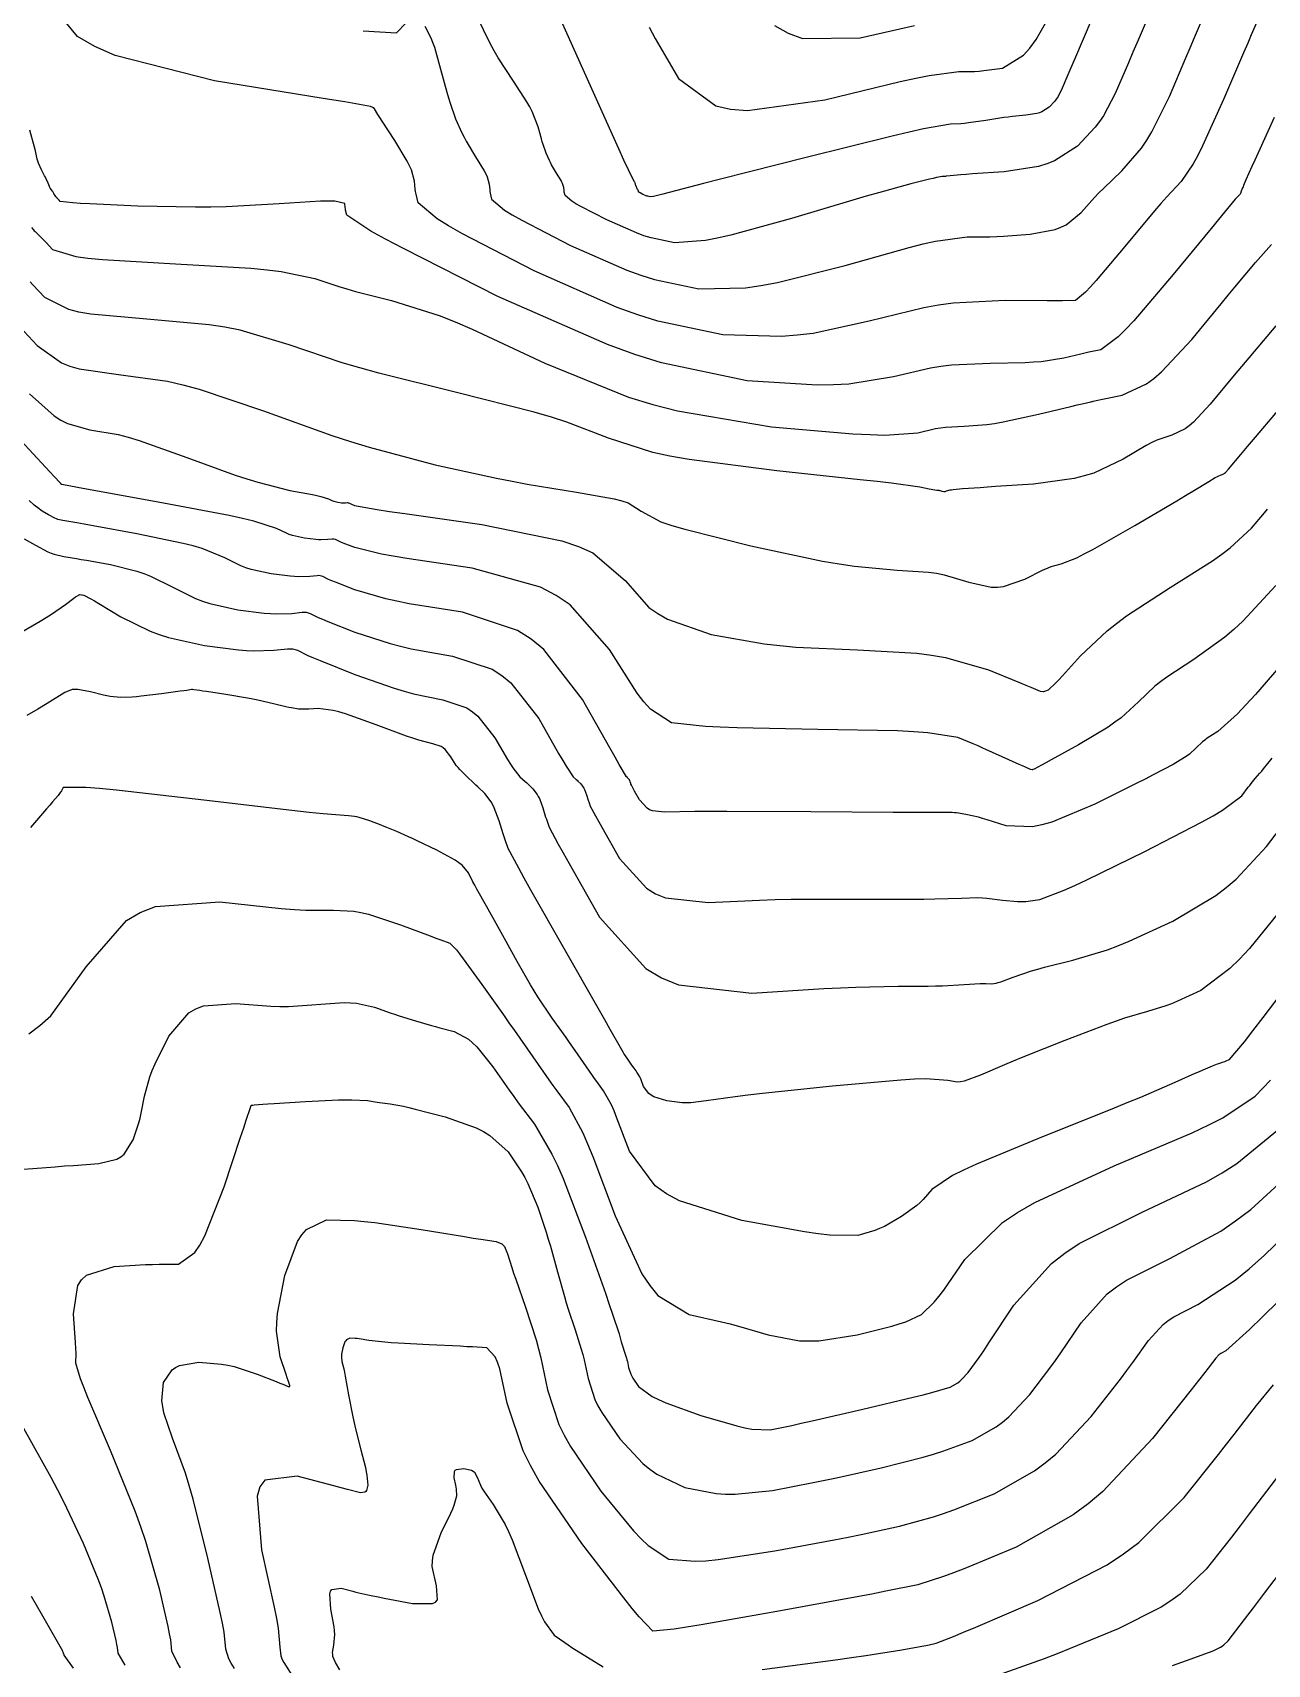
# Model space of a CAD drawing. Header units: metres. Extents: x 837476 to 838477, y 1189012 to 1191014.
# Drawn here: x 838018 to 838102.4, y 1189719.4 to 1189830.8 of the extents above; entities that cross this region are included whole.
import ezdxf

# ---------------------------------------------------------------- set-up
doc = ezdxf.new("R2010")
doc.units = ezdxf.units.M
doc.header["$LTSCALE"] = 0.3
doc.layers.add('COTAS 10', color=1, linetype='Continuous')
doc.layers.add('COTAS INT', color=252, linetype='Continuous')

msp = doc.modelspace()

# ---------------------------------------------------------------- linework, layer by layer
at = {"layer": 'COTAS 10'}
for points in [[(838090.362, 1189831.775), (838089.184, 1189829.011), (838088.94, 1189828.44), (838088.732, 1189827.953), (838088.28, 1189826.893), (838088.021, 1189826.407), (838087.935, 1189826.281), (838087.844, 1189826.159), (838087.462, 1189825.749), (838086.961, 1189825.429), (838086.794, 1189825.364), (838086.615, 1189825.308), (838085.868, 1189825.192), (838084.944, 1189825.108), (838084.654, 1189825.073), (838084.349, 1189825.033), (838083.124, 1189824.845), (838081.951, 1189824.672), (838081.678, 1189824.641), (838081.429, 1189824.618), (838080.718, 1189824.594), (838078.864, 1189824.259), (838077.894, 1189824.039), (838076.726, 1189823.764), (838070.857, 1189822.313), (838064.998, 1189820.826), (838063.835, 1189820.528), (838062.872, 1189820.281), (838061.056, 1189819.801), (838060.611, 1189819.679), (838060.512, 1189819.657), (838060.425, 1189819.641), (838060.199, 1189819.623), (838060.028, 1189819.658), (838059.975, 1189819.675), (838059.92, 1189819.695), (838059.703, 1189819.791), (838059.514, 1189819.889), (838059.478, 1189819.909), (838059.448, 1189819.927), (838059.397, 1189819.969), (838059.392, 1189819.993), (838059.39, 1189820.005), (838059.388, 1189820.027), (838059.38, 1189820.056), (838059.375, 1189820.067), (838059.369, 1189820.079), (838059.336, 1189820.133), (838059.3, 1189820.194), (838059.291, 1189820.21), (838059.283, 1189820.225), (838059.258, 1189820.28), (838059.237, 1189820.341), (838059.231, 1189820.361), (838059.225, 1189820.383), (838059.201, 1189820.472), (838059.158, 1189820.583), (838059.14, 1189820.618), (838059.119, 1189820.655), (838059.021, 1189820.805), (838058.397, 1189822.125), (838058.045, 1189822.9), (838057.615, 1189823.852), (838055.416, 1189828.769), (838053.207, 1189833.704)], [(838017.92, 1189817.515), (838018.061, 1189817.36), (838018.111, 1189817.309), (838018.165, 1189817.255), (838018.397, 1189817.029), (838018.704, 1189816.724), (838018.806, 1189816.619), (838018.914, 1189816.506), (838019.365, 1189816.026), (838020.954, 1189815.548), (838021.78, 1189815.437), (838022.773, 1189815.334), (838027.755, 1189815.037), (838032.911, 1189814.739), (838034.014, 1189814.636), (838034.977, 1189814.524), (838037.282, 1189814.044), (838038.929, 1189813.488), (838039.476, 1189813.327), (838040.063, 1189813.164), (838042.513, 1189812.551), (838045.767, 1189811.51), (838046.861, 1189811.076), (838048.038, 1189810.58), (838052.986, 1189808.265), (838058.703, 1189805.94), (838060.366, 1189805.437), (838062.062, 1189804.996), (838068.477, 1189803.915), (838074.049, 1189803.439), (838075.215, 1189803.379), (838076.218, 1189803.35), (838078.477, 1189803.506), (838079.687, 1189803.793), (838080.029, 1189803.847), (838080.373, 1189803.889), (838081.638, 1189803.95), (838083.2, 1189804.069), (838083.731, 1189804.149), (838084.305, 1189804.248), (838086.737, 1189804.776), (838088.934, 1189805.307), (838089.36, 1189805.409), (838089.708, 1189805.492), (838090.308, 1189805.625), (838090.383, 1189805.634), (838090.401, 1189805.638), (838090.416, 1189805.642), (838090.461, 1189805.661), (838090.787, 1189805.738), (838090.98, 1189805.778), (838091.218, 1189805.827), (838092.449, 1189806.074), (838094.103, 1189806.841), (838094.607, 1189807.217), (838095.132, 1189807.665), (838097.196, 1189809.876), (838099.201, 1189812.311), (838099.688, 1189812.899), (838100.147, 1189813.451), (838101.558, 1189815.133), (838102.652, 1189816.358)], [(838104.601, 1189789.165), (838101.546, 1189785.633), (838100.894, 1189784.918), (838100.326, 1189784.317), (838098.975, 1189783.097), (838098.262, 1189782.635), (838098.095, 1189782.513), (838097.943, 1189782.393), (838097.507, 1189781.979), (838097.054, 1189781.563), (838096.891, 1189781.441), (838096.711, 1189781.317), (838095.928, 1189780.846), (838094.566, 1189780.132), (838094.022, 1189779.856), (838093.406, 1189779.545), (838090.575, 1189778.136), (838087.637, 1189776.917), (838086.952, 1189776.726), (838086.323, 1189776.598), (838084.516, 1189776.665), (838083.217, 1189777.077), (838082.908, 1189777.166), (838082.621, 1189777.245), (838081.767, 1189777.442), (838081.13, 1189777.539), (838080.979, 1189777.556), (838080.84, 1189777.568), (838080.43, 1189777.573), (838078.804, 1189777.563), (838077.898, 1189777.565), (838076.795, 1189777.57), (838071.164, 1189777.606), (838065.421, 1189777.635), (838064.246, 1189777.635), (838063.252, 1189777.631), (838061.164, 1189777.59), (838060.349, 1189777.681), (838060.158, 1189777.761), (838059.982, 1189777.865), (838059.468, 1189778.438), (838059.128, 1189779.034), (838059.062, 1189779.153), (838059.007, 1189779.251), (838058.907, 1189779.438), (838058.882, 1189779.505), (838058.874, 1189779.528), (838058.866, 1189779.552), (838058.834, 1189779.655), (838058.796, 1189779.758), (838058.784, 1189779.782), (838058.772, 1189779.804), (838058.722, 1189779.869), (838058.668, 1189779.921), (838058.653, 1189779.936), (838058.637, 1189779.95), (838058.58, 1189780.002), (838058.084, 1189780.845), (838057.792, 1189781.359), (838057.433, 1189781.994), (838055.576, 1189785.298), (838052.921, 1189788.703), (838052.058, 1189789.402), (838051.139, 1189789.994), (838047.362, 1189791.251), (838043.717, 1189791.829), (838042.882, 1189791.993), (838042.123, 1189792.159), (838040.011, 1189792.774), (838038.692, 1189793.296), (838038.433, 1189793.403), (838038.219, 1189793.494), (838037.83, 1189793.689), (838037.638, 1189793.744), (838037.549, 1189793.747), (838037.444, 1189793.745), (838036.936, 1189793.69), (838036.16, 1189793.663), (838035.887, 1189793.677), (838035.588, 1189793.701), (838034.296, 1189793.868), (838032.922, 1189794.175), (838032.572, 1189794.287), (838032.234, 1189794.412), (838031.12, 1189794.961), (838029.575, 1189795.595), (838028.965, 1189795.773), (838028.276, 1189795.952), (838025.129, 1189796.608), (838022.125, 1189797.148), (838021.526, 1189797.255), (838021.027, 1189797.343), (838020.066, 1189797.504), (838019.731, 1189797.588), (838019.628, 1189797.627), (838019.52, 1189797.673), (838019.091, 1189797.895), (838018.66, 1189798.158), (838018.55, 1189798.23), (838018.446, 1189798.302), (838018.104, 1189798.558), (838017.751, 1189798.872)], [(838017.727, 1189762.456), (838018.499, 1189763.01), (838019.24, 1189763.676), (838021.658, 1189767.022), (838024.406, 1189770.188), (838025.356, 1189770.741), (838026.387, 1189771.153), (838030.795, 1189771.472), (838034.99, 1189771.02), (838035.889, 1189770.947), (838036.673, 1189770.896), (838038.552, 1189770.898), (838039.946, 1189770.835), (838040.424, 1189770.743), (838040.942, 1189770.619), (838043.144, 1189769.9), (838045.159, 1189769.143), (838045.558, 1189768.994), (838045.889, 1189768.872), (838046.512, 1189768.649), (838046.953, 1189768.184), (838047.169, 1189767.91), (838047.426, 1189767.572), (838048.695, 1189765.825), (838050.162, 1189763.751), (838050.544, 1189763.208), (838050.915, 1189762.678), (838052.168, 1189760.874), (838053.268, 1189759.301), (838053.544, 1189758.916), (838053.806, 1189758.553), (838054.648, 1189757.424), (838055.593, 1189755.688), (838055.922, 1189754.942), (838056.279, 1189754.081), (838057.808, 1189750.012), (838059.628, 1189746.047), (838060.169, 1189745.251), (838060.725, 1189744.587), (838062.867, 1189743.28), (838065.06, 1189742.79), (838065.649, 1189742.641), (838066.229, 1189742.487), (838068.26, 1189741.882), (838070.395, 1189741.492), (838071.041, 1189741.472), (838071.712, 1189741.492), (838074.333, 1189741.882), (838076.699, 1189742.486), (838077.209, 1189742.64), (838077.655, 1189742.788), (838078.744, 1189743.274), (838079.609, 1189744.125), (838079.916, 1189744.503), (838080.252, 1189744.943), (838081.705, 1189747.048), (838084.268, 1189749.554), (838085.303, 1189750.247), (838086.479, 1189750.941), (838091.902, 1189753.442), (838097.237, 1189755.691), (838098.358, 1189756.224), (838099.324, 1189756.72), (838101.53, 1189758.187), (838102.574, 1189759.276)], [(838067.846, 1189719.025), (838072.855, 1189719.697), (838073.952, 1189719.851), (838074.924, 1189719.991), (838077.387, 1189720.38), (838078.749, 1189720.629), (838079.026, 1189720.68), (838079.26, 1189720.724), (838079.743, 1189720.82), (838080.931, 1189721.297), (838081.609, 1189721.581), (838082.438, 1189721.932), (838086.692, 1189723.748), (838091.414, 1189726.192), (838092.538, 1189726.938), (838093.582, 1189727.714), (838096.692, 1189730.77), (838099.025, 1189733.715), (838099.58, 1189734.421), (838100.095, 1189735.08), (838101.628, 1189737.065), (838102.779, 1189738.475)], [(838038.99, 1189719.011), (838038.702, 1189719.521), (838038.52, 1189719.931), (838038.499, 1189720.056), (838038.492, 1189720.187), (838038.575, 1189720.704), (838038.647, 1189721.414), (838038.633, 1189721.666), (838038.605, 1189721.943), (838038.381, 1189723.145), (838038.294, 1189724.193), (838038.352, 1189724.373), (838038.445, 1189724.506), (838039.077, 1189724.585), (838039.883, 1189724.374), (838040.085, 1189724.323), (838040.278, 1189724.275), (838040.902, 1189724.128), (838041.714, 1189723.962), (838042.026, 1189723.903), (838042.376, 1189723.837), (838043.956, 1189723.551), (838045.318, 1189723.536), (838045.53, 1189723.642), (838045.672, 1189723.795), (838045.588, 1189724.743), (838045.305, 1189726.063), (838045.321, 1189726.45), (838045.377, 1189726.847), (838045.92, 1189728.357), (838046.574, 1189729.703), (838046.701, 1189729.996), (838046.803, 1189730.254), (838046.975, 1189730.9), (838046.96, 1189731.346), (838046.944, 1189731.478), (838046.923, 1189731.614), (838046.806, 1189732.135), (838046.814, 1189732.564), (838046.872, 1189732.642), (838046.954, 1189732.701), (838047.451, 1189732.767), (838047.992, 1189732.642), (838048.101, 1189732.582), (838048.193, 1189732.511), (838048.378, 1189732.16), (838048.589, 1189731.619), (838048.696, 1189731.427), (838048.825, 1189731.217), (838049.468, 1189730.309), (838050.281, 1189728.945), (838050.517, 1189728.448), (838050.757, 1189727.898), (838051.665, 1189725.482), (838052.539, 1189723.178), (838052.758, 1189722.699), (838052.967, 1189722.289), (838053.638, 1189721.385), (838054.355, 1189720.876), (838054.593, 1189720.716), (838054.847, 1189720.546), (838055.906, 1189719.864), (838056.982, 1189719.225)], [(838020.78, 1189719.113), (838020.147, 1189720.006), (838020.146, 1189720.021), (838020.144, 1189720.029), (838020.142, 1189720.039), (838020.131, 1189720.087), (838020.111, 1189720.155), (838020.104, 1189720.177), (838020.095, 1189720.2), (838020.057, 1189720.293), (838019.152, 1189721.876), (838018.598, 1189722.838), (838017.911, 1189724.027)]]:
    msp.add_lwpolyline(points, dxfattribs=at)
at = {"layer": 'COTAS INT'}
for points in [[(838101.799, 1189831.926), (838101.265, 1189830.678), (838101.023, 1189830.113), (838100.74, 1189829.452), (838099.375, 1189826.269), (838097.936, 1189823.093), (838097.606, 1189822.436), (838097.305, 1189821.876), (838096.468, 1189820.657), (838095.488, 1189819.621), (838095.097, 1189819.175), (838094.656, 1189818.661), (838092.632, 1189816.234), (838090.679, 1189813.917), (838090.283, 1189813.473), (838089.949, 1189813.114), (838089.264, 1189812.532), (838088.358, 1189812.519), (838087.884, 1189812.519), (838087.315, 1189812.522), (838084.455, 1189812.544), (838080.908, 1189812.347), (838079.905, 1189812.211), (838078.893, 1189812.04), (838075.166, 1189811.128), (838071.329, 1189810.29), (838070.248, 1189810.166), (838069.16, 1189810.089), (838065.166, 1189810.198), (838060.727, 1189811.12), (838059.359, 1189811.555), (838057.93, 1189812.067), (838052.269, 1189814.564), (838047.368, 1189817.103), (838046.419, 1189817.641), (838045.647, 1189818.108), (838044.33, 1189819.2), (838044.196, 1189819.811), (838044.168, 1189819.975), (838044.145, 1189820.137), (838044.099, 1189820.701), (838043.879, 1189821.459), (838043.747, 1189821.743), (838043.584, 1189822.059), (838042.737, 1189823.468), (838041.889, 1189824.783), (838041.725, 1189825.04), (838041.592, 1189825.25), (838041.365, 1189825.622), (838041.305, 1189825.69), (838041.277, 1189825.709), (838041.243, 1189825.727), (838041.08, 1189825.793), (838039.325, 1189826.101), (838038.289, 1189826.272), (838037.013, 1189826.48), (838030.415, 1189827.544), (838023.637, 1189829.268), (838022.249, 1189829.893), (838021.071, 1189830.582), (838018.579, 1189833.602)], [(838044.801, 1189831.284), (838045.214, 1189830.488), (838045.33, 1189830.186), (838045.447, 1189829.85), (838045.878, 1189828.343), (838046.3, 1189826.766), (838046.412, 1189826.386), (838046.521, 1189826.029), (838046.898, 1189824.944), (838047.329, 1189823.983), (838047.473, 1189823.706), (838047.627, 1189823.422), (838048.27, 1189822.357), (838048.845, 1189821.399), (838048.956, 1189821.184), (838049.046, 1189820.991), (838049.195, 1189820.476), (838049.227, 1189820.093), (838049.243, 1189819.983), (838049.261, 1189819.872), (838049.353, 1189819.456), (838050.247, 1189818.714), (838050.772, 1189818.397), (838051.417, 1189818.031), (838054.747, 1189816.306), (838058.594, 1189814.61), (838059.564, 1189814.262), (838060.494, 1189813.966), (838063.51, 1189813.34), (838066.716, 1189813.414), (838067.765, 1189813.56), (838068.884, 1189813.76), (838073.51, 1189814.938), (838077.883, 1189816.169), (838078.844, 1189816.403), (838079.695, 1189816.59), (838081.865, 1189816.879), (838083.413, 1189816.9), (838083.873, 1189816.918), (838084.346, 1189816.942), (838086.168, 1189817.073), (838087.862, 1189817.399), (838088.254, 1189817.546), (838088.614, 1189817.717), (838089.637, 1189818.541), (838090.557, 1189819.579), (838090.851, 1189819.885), (838091.163, 1189820.2), (838092.431, 1189821.408), (838093.768, 1189822.953), (838094.124, 1189823.481), (838094.472, 1189824.052), (838095.676, 1189826.477), (838096.803, 1189829.107), (838097.103, 1189829.808), (838097.398, 1189830.498), (838098.419, 1189832.889)], [(838095.038, 1189833.851), (838093.531, 1189830.317), (838093.184, 1189829.504), (838092.867, 1189828.763), (838091.978, 1189826.685), (838091.163, 1189825.153), (838090.893, 1189824.756), (838090.604, 1189824.371), (838089.401, 1189823.08), (838087.823, 1189822.072), (838087.297, 1189821.866), (838086.734, 1189821.692), (838084.379, 1189821.325), (838082.227, 1189821.188), (838081.792, 1189821.157), (838081.426, 1189821.13), (838080.683, 1189821.06), (838080.427, 1189821.022), (838080.367, 1189821.015), (838080.313, 1189821.01), (838080.157, 1189821.005), (838079.751, 1189820.932), (838079.539, 1189820.884), (838079.284, 1189820.823), (838078, 1189820.506), (838075.798, 1189819.903), (838074.964, 1189819.663), (838074.032, 1189819.391), (838069.854, 1189818.146), (838065.699, 1189817.007), (838064.781, 1189816.802), (838063.965, 1189816.646), (838061.854, 1189816.482), (838060.261, 1189816.812), (838059.77, 1189816.968), (838059.257, 1189817.152), (838057.225, 1189818.049), (838055.465, 1189818.96), (838055.125, 1189819.153), (838054.847, 1189819.321), (838054.375, 1189819.713), (838054.327, 1189819.932), (838054.317, 1189819.991), (838054.309, 1189820.049), (838054.292, 1189820.252), (838054.213, 1189820.524), (838054.166, 1189820.626), (838054.107, 1189820.739), (838053.803, 1189821.245), (838053.463, 1189821.808), (838053.382, 1189821.958), (838053.306, 1189822.104), (838053.078, 1189822.612), (838052.879, 1189823.185), (838052.821, 1189823.374), (838052.762, 1189823.575), (838052.539, 1189824.408), (838052.141, 1189825.442), (838051.972, 1189825.77), (838051.777, 1189826.115), (838050.859, 1189827.514), (838049.813, 1189829.119), (838049.538, 1189829.595), (838049.27, 1189830.084), (838048.351, 1189831.966)], [(838060.118, 1189831.208), (838060.534, 1189830.435), (838062.128, 1189827.698), (838064.676, 1189825.836), (838065.692, 1189825.614), (838066.844, 1189825.521), (838072.128, 1189826.247), (838077.282, 1189827.493), (838078.352, 1189827.727), (838079.266, 1189827.913), (838081.279, 1189828.183), (838082.348, 1189828.192), (838082.668, 1189828.213), (838082.998, 1189828.243), (838084.277, 1189828.415), (838085.703, 1189829.302), (838086.126, 1189829.781), (838086.562, 1189830.362), (838088.237, 1189833.305)], [(838040.583, 1189830.965), (838042.858, 1189830.834), (838043.519, 1189831.496)], [(838068.681, 1189831.323), (838069.613, 1189830.801), (838070.595, 1189830.44), (838074.547, 1189830.472), (838078.263, 1189831.329)], [(838102.826, 1189825.047), (838101.728, 1189822.619), (838101.503, 1189822.119), (838101.311, 1189821.694), (838100.902, 1189820.781), (838100.74, 1189820.402), (838100.704, 1189820.314), (838100.672, 1189820.233), (838100.587, 1189819.999), (838100.526, 1189819.84), (838100.509, 1189819.807), (838100.492, 1189819.778), (838100.428, 1189819.711), (838100.35, 1189819.65), (838100.323, 1189819.624), (838100.295, 1189819.595), (838100.173, 1189819.459), (838099.441, 1189818.572), (838099.028, 1189818.069), (838098.523, 1189817.454), (838095.939, 1189814.305), (838093.243, 1189811.161), (838092.668, 1189810.549), (838092.167, 1189810.049), (838090.978, 1189809.178), (838090.163, 1189809.005), (838089.898, 1189808.945), (838089.616, 1189808.881), (838088.457, 1189808.605), (838086.912, 1189808.362), (838086.386, 1189808.317), (838085.819, 1189808.283), (838083.418, 1189808.243), (838080.778, 1189808.117), (838080.06, 1189808.028), (838079.347, 1189807.916), (838076.821, 1189807.317), (838073.773, 1189806.82), (838072.732, 1189806.772), (838071.605, 1189806.764), (838066.821, 1189807.057), (838060.96, 1189808.274), (838059.153, 1189808.848), (838057.267, 1189809.524), (838049.791, 1189812.822), (838043.343, 1189816.085), (838042.104, 1189816.74), (838041.102, 1189817.287), (838039.459, 1189818.363), (838039.381, 1189818.713), (838039.366, 1189818.803), (838039.354, 1189818.888), (838039.334, 1189819.169), (838038.646, 1189819.323), (838038.212, 1189819.328), (838037.672, 1189819.317), (838034.845, 1189819.142), (838031.224, 1189818.948), (838030.184, 1189818.925), (838029.128, 1189818.914), (838025.178, 1189818.988), (838021.9, 1189819.134), (838021.267, 1189819.17), (838020.753, 1189819.204), (838019.89, 1189819.31), (838019.812, 1189819.394), (838019.682, 1189819.524), (838019.672, 1189819.533), (838019.664, 1189819.542), (838019.639, 1189819.569), (838019.61, 1189819.605), (838019.599, 1189819.62), (838019.586, 1189819.637), (838019.529, 1189819.715), (838019.47, 1189819.801), (838019.456, 1189819.823), (838019.444, 1189819.844), (838019.374, 1189819.976), (838019.361, 1189819.996), (838019.347, 1189820.017), (838019.284, 1189820.099), (838019.204, 1189820.222), (838019.179, 1189820.269), (838019.153, 1189820.321), (838019.049, 1189820.556), (838018.913, 1189820.859), (838018.867, 1189820.954), (838018.817, 1189821.054), (838018.607, 1189821.456), (838018.4, 1189821.921), (838018.352, 1189822.061), (838018.309, 1189822.205), (838018.188, 1189822.765), (838017.807, 1189824.183)], [(838102.942, 1189810.807), (838100.852, 1189808.33), (838100.349, 1189807.73), (838099.879, 1189807.167), (838098.453, 1189805.448), (838097.315, 1189804.228), (838097.025, 1189803.981), (838096.747, 1189803.773), (838095.835, 1189803.35), (838094.814, 1189802.996), (838094.468, 1189802.832), (838094.094, 1189802.639), (838092.511, 1189801.701), (838090.499, 1189800.757), (838089.854, 1189800.559), (838089.171, 1189800.388), (838086.387, 1189800.003), (838083.799, 1189799.827), (838083.24, 1189799.788), (838082.748, 1189799.754), (838081.541, 1189799.667), (838080.906, 1189799.609), (838080.775, 1189799.593), (838080.665, 1189799.577), (838080.429, 1189799.519), (838080.321, 1189799.481), (838080.29, 1189799.478), (838080.26, 1189799.478), (838080.146, 1189799.504), (838080.021, 1189799.542), (838079.982, 1189799.549), (838079.942, 1189799.555), (838079.783, 1189799.565), (838079.502, 1189799.599), (838079.385, 1189799.62), (838079.251, 1189799.646), (838078.624, 1189799.783), (838076.675, 1189800.059), (838075.707, 1189800.172), (838074.553, 1189800.302), (838068.841, 1189800.906), (838062.865, 1189801.679), (838061.546, 1189801.916), (838060.372, 1189802.162), (838057.342, 1189803.131), (838054.499, 1189804.234), (838053.443, 1189804.565), (838052.27, 1189804.905), (838047.059, 1189806.227), (838041.657, 1189807.578), (838040.363, 1189807.938), (838039.156, 1189808.292), (838035.526, 1189809.519), (838032.174, 1189810.509), (838031.142, 1189810.713), (838030.067, 1189810.887), (838025.809, 1189811.263), (838021.972, 1189811.599), (838021.162, 1189811.747), (838020.461, 1189811.92), (838018.84, 1189812.742), (838018.017, 1189813.619), (838017.818, 1189813.825)], [(838017.119, 1189810.732), (838018.316, 1189809.458), (838019.969, 1189808.291), (838020.545, 1189808.058), (838021.172, 1189807.864), (838023.863, 1189807.49), (838027.222, 1189807.035), (838028.271, 1189806.79), (838029.37, 1189806.494), (838033.769, 1189804.994), (838038.447, 1189803.314), (838039.723, 1189802.905), (838040.991, 1189802.519), (838045.499, 1189801.325), (838049.692, 1189800.407), (838050.761, 1189800.195), (838051.789, 1189800.001), (838055.17, 1189799.455), (838057.744, 1189798.996), (838058.264, 1189798.858), (838058.7, 1189798.714), (838059.577, 1189798.155), (838060.928, 1189797.43), (838061.663, 1189797.182), (838062.553, 1189796.914), (838067.073, 1189795.773), (838071.977, 1189794.745), (838073.11, 1189794.548), (838074.145, 1189794.388), (838077.073, 1189794.126), (838079.22, 1189793.991), (838079.763, 1189793.911), (838080.283, 1189793.813), (838081.978, 1189793.305), (838083.505, 1189792.953), (838083.921, 1189792.953), (838084.333, 1189792.996), (838085.795, 1189793.501), (838087.052, 1189794.137), (838087.335, 1189794.261), (838087.589, 1189794.364), (838088.273, 1189794.547), (838089.35, 1189794.974), (838089.852, 1189795.229), (838090.443, 1189795.543), (838093.314, 1189797.175), (838096.187, 1189798.864), (838096.779, 1189799.214), (838097.283, 1189799.513), (838098.369, 1189800.171), (838098.81, 1189800.439), (838098.908, 1189800.493), (838098.995, 1189800.538), (838099.221, 1189800.626), (838099.392, 1189800.706), (838099.444, 1189800.744), (838099.498, 1189800.791), (838099.711, 1189801.019), (838100.556, 1189802.024), (838101.009, 1189802.56), (838101.557, 1189803.209), (838104.327, 1189806.481)], [(838017.791, 1189806.174), (838019.476, 1189804.662), (838019.927, 1189804.369), (838020.371, 1189804.129), (838021.917, 1189803.717), (838023.844, 1189803.39), (838024.528, 1189803.205), (838025.277, 1189802.979), (838028.528, 1189801.821), (838031.846, 1189800.608), (838032.638, 1189800.348), (838033.376, 1189800.121), (838035.583, 1189799.573), (838037.111, 1189799.279), (838037.421, 1189799.212), (838037.681, 1189799.151), (838038.21, 1189798.984), (838038.434, 1189798.873), (838038.502, 1189798.848), (838038.573, 1189798.826), (838038.85, 1189798.764), (838039.11, 1189798.73), (838039.171, 1189798.725), (838039.226, 1189798.722), (838039.382, 1189798.728), (838039.485, 1189798.739), (838039.524, 1189798.739), (838039.562, 1189798.728), (838039.641, 1189798.688), (838039.684, 1189798.67), (838039.736, 1189798.648), (838040.002, 1189798.543), (838041.535, 1189798.268), (838042.385, 1189798.139), (838043.421, 1189797.987), (838048.702, 1189797.249), (838054.15, 1189796.123), (838055.291, 1189795.727), (838056.273, 1189795.294), (838058.492, 1189793.425), (838060.111, 1189791.576), (838060.714, 1189791.155), (838061.384, 1189790.775), (838064.363, 1189789.73), (838067.975, 1189789.092), (838069.045, 1189788.968), (838070.144, 1189788.866), (838074.363, 1189788.688), (838078.422, 1189788.457), (838079.42, 1189788.323), (838080.364, 1189788.158), (838083.318, 1189787.305), (838085.441, 1189786.443), (838085.861, 1189786.272), (838086.207, 1189786.13), (838086.851, 1189785.863), (838087.037, 1189785.83), (838087.096, 1189785.836), (838087.157, 1189785.849), (838087.404, 1189785.952), (838087.901, 1189786.395), (838088.12, 1189786.622), (838088.375, 1189786.896), (838089.592, 1189788.261), (838091.413, 1189789.988), (838092.049, 1189790.489), (838092.742, 1189791), (838095.721, 1189792.927), (838098.612, 1189794.762), (838099.25, 1189795.214), (838099.817, 1189795.642), (838101.279, 1189796.988), (838102.166, 1189798.042), (838102.371, 1189798.286)], [(838102.94, 1189793.077), (838100.682, 1189790.638), (838100.072, 1189790.066), (838099.469, 1189789.54), (838097.348, 1189788.012), (838095.502, 1189786.818), (838095.072, 1189786.501), (838094.678, 1189786.19), (838093.55, 1189785.12), (838092.377, 1189784.044), (838091.955, 1189783.729), (838091.491, 1189783.408), (838089.465, 1189782.188), (838087.599, 1189781.162), (838087.236, 1189780.963), (838086.939, 1189780.8), (838086.424, 1189780.52), (838086.339, 1189780.495), (838086.314, 1189780.493), (838086.289, 1189780.493), (838086.191, 1189780.513), (838085.832, 1189780.666), (838085.642, 1189780.751), (838085.412, 1189780.854), (838084.255, 1189781.378), (838082.93, 1189781.972), (838082.595, 1189782.118), (838082.273, 1189782.257), (838081.225, 1189782.696), (838079.174, 1189783.017), (838078.219, 1189783.083), (838077.098, 1189783.137), (838071.653, 1189783.249), (838066.143, 1189783.343), (838064.98, 1189783.387), (838063.974, 1189783.438), (838061.653, 1189783.686), (838060.214, 1189784.636), (838059.765, 1189785.129), (838059.294, 1189785.722), (838057.408, 1189788.695), (838054.735, 1189791.752), (838053.768, 1189792.397), (838052.702, 1189792.956), (838048.032, 1189794.25), (838043.569, 1189794.908), (838042.634, 1189795.066), (838041.829, 1189795.214), (838040.007, 1189795.659), (838039.214, 1189795.972), (838039.058, 1189796.037), (838038.93, 1189796.091), (838038.696, 1189796.209), (838038.581, 1189796.242), (838038.527, 1189796.243), (838038.464, 1189796.242), (838038.159, 1189796.209), (838037.693, 1189796.192), (838037.529, 1189796.201), (838037.349, 1189796.216), (838036.573, 1189796.316), (838035.748, 1189796.5), (838035.537, 1189796.568), (838035.334, 1189796.643), (838034.665, 1189796.973), (838033.104, 1189797.468), (838032.339, 1189797.647), (838031.429, 1189797.844), (838026.941, 1189798.708), (838021.068, 1189799.77), (838020.001, 1189799.963), (838019.996, 1189799.964), (838019.995, 1189799.965), (838019.987, 1189799.969), (838019.98, 1189799.973), (838019.979, 1189799.974), (838019.977, 1189799.975), (838019.967, 1189799.983), (838019.956, 1189799.994), (838019.942, 1189800.009), (838019.936, 1189800.016), (838019.928, 1189800.023), (838019.894, 1189800.059), (838019.453, 1189800.533), (838019.19, 1189800.816), (838018.866, 1189801.165), (838017.187, 1189802.976)], [(838017.428, 1189796.272), (838018.195, 1189795.821), (838019.047, 1189795.381), (838019.262, 1189795.29), (838019.467, 1189795.212), (838020.131, 1189795.045), (838020.987, 1189794.915), (838021.313, 1189794.86), (838021.678, 1189794.798), (838023.318, 1189794.507), (838025.122, 1189794.06), (838025.591, 1189793.899), (838026.045, 1189793.722), (838027.575, 1189792.949), (838029.133, 1189792.181), (838029.606, 1189792.007), (838030.097, 1189791.849), (838032.019, 1189791.42), (838033.826, 1189791.187), (838034.245, 1189791.153), (838034.627, 1189791.133), (838035.713, 1189791.171), (838036.424, 1189791.247), (838036.57, 1189791.251), (838036.695, 1189791.247), (838036.963, 1189791.17), (838037.508, 1189790.897), (838037.807, 1189790.769), (838038.17, 1189790.619), (838040.015, 1189789.889), (838042.417, 1189789.105), (838043.13, 1189788.92), (838043.864, 1189788.75), (838046.692, 1189788.252), (838049.398, 1189787.352), (838050.055, 1189786.927), (838050.674, 1189786.427), (838052.576, 1189783.988), (838053.938, 1189781.592), (838054.216, 1189781.12), (838054.45, 1189780.729), (838054.939, 1189780.007), (838055.143, 1189779.823), (838055.198, 1189779.771), (838055.253, 1189779.72), (838055.446, 1189779.533), (838055.623, 1189779.301), (838055.668, 1189779.222), (838055.71, 1189779.136), (838055.845, 1189778.771), (838055.959, 1189778.404), (838056.015, 1189778.236), (838056.104, 1189777.997), (838056.46, 1189777.33), (838056.656, 1189776.98), (838056.894, 1189776.557), (838058.104, 1189774.432), (838059.934, 1189772.389), (838060.563, 1189772.019), (838061.245, 1189771.734), (838064.149, 1189771.41), (838067.66, 1189771.587), (838068.724, 1189771.618), (838069.828, 1189771.641), (838074.149, 1189771.658), (838078.059, 1189771.648), (838078.904, 1189771.653), (838079.645, 1189771.662), (838081.465, 1189771.723), (838082.594, 1189771.755), (838082.9, 1189771.745), (838083.203, 1189771.726), (838084.274, 1189771.591), (838085.303, 1189771.482), (838085.58, 1189771.48), (838085.853, 1189771.489), (838086.81, 1189771.625), (838088.482, 1189772.257), (838089.205, 1189772.58), (838090.041, 1189772.966), (838094.002, 1189774.896), (838097.875, 1189776.909), (838098.656, 1189777.349), (838099.311, 1189777.738), (838100.624, 1189778.718), (838101.062, 1189779.29), (838101.166, 1189779.423), (838101.262, 1189779.543), (838101.544, 1189779.885), (838101.861, 1189780.26), (838101.98, 1189780.403), (838102.111, 1189780.562), (838102.696, 1189781.275)], [(838016.723, 1189789.58), (838018.52, 1189790.641), (838018.921, 1189790.89), (838019.281, 1189791.119), (838020.236, 1189791.783), (838020.805, 1189792.211), (838020.921, 1189792.292), (838021.02, 1189792.356), (838021.229, 1189792.451), (838021.329, 1189792.437), (838021.358, 1189792.432), (838021.389, 1189792.427), (838021.507, 1189792.407), (838021.969, 1189792.168), (838022.217, 1189792.025), (838022.516, 1189791.85), (838024.03, 1189790.938), (838026.033, 1189789.95), (838026.641, 1189789.726), (838027.271, 1189789.524), (838029.742, 1189788.972), (838032.065, 1189788.672), (838032.603, 1189788.629), (838033.094, 1189788.603), (838034.49, 1189788.652), (838035.403, 1189788.75), (838035.592, 1189788.755), (838035.752, 1189788.75), (838036.097, 1189788.651), (838036.797, 1189788.3), (838037.181, 1189788.136), (838037.648, 1189787.943), (838040.02, 1189787.005), (838042.711, 1189786.051), (838043.378, 1189785.848), (838044.012, 1189785.671), (838046.022, 1189785.253), (838047.656, 1189784.71), (838048.053, 1189784.453), (838048.427, 1189784.151), (838049.575, 1189782.678), (838050.443, 1189781.191), (838050.64, 1189780.88), (838050.817, 1189780.613), (838051.298, 1189780.012), (838051.648, 1189779.695), (838051.743, 1189779.607), (838051.837, 1189779.518), (838052.17, 1189779.196), (838052.475, 1189778.799), (838052.551, 1189778.662), (838052.623, 1189778.515), (838052.856, 1189777.887), (838053.052, 1189777.256), (838053.102, 1189777.106), (838053.149, 1189776.968), (838053.302, 1189776.557), (838053.914, 1189775.41), (838054.25, 1189774.807), (838054.659, 1189774.08), (838056.74, 1189770.426), (838059.887, 1189766.914), (838060.969, 1189766.278), (838062.141, 1189765.788), (838067.134, 1189765.23), (838072.067, 1189765.542), (838073.201, 1189765.601), (838074.236, 1189765.647), (838077.134, 1189765.71), (838079.193, 1189765.716), (838079.698, 1189765.725), (838080.174, 1189765.738), (838081.658, 1189765.812), (838082.732, 1189765.88), (838082.949, 1189765.888), (838083.132, 1189765.893), (838083.506, 1189765.873), (838083.826, 1189765.913), (838083.976, 1189765.956), (838084.152, 1189766.012), (838085.007, 1189766.328), (838086.256, 1189766.75), (838086.68, 1189766.873), (838087.137, 1189766.999), (838089.072, 1189767.477), (838091.432, 1189768.189), (838092.158, 1189768.462), (838092.915, 1189768.769), (838095.912, 1189770.152), (838098.841, 1189771.907), (838099.556, 1189772.448), (838100.229, 1189773.013), (838102.311, 1189775.253), (838103.934, 1189777.373)], [(838103.997, 1189771.787), (838101.146, 1189768.288), (838100.455, 1189767.547), (838099.807, 1189766.904), (838097.822, 1189765.408), (838096.226, 1189764.671), (838095.823, 1189764.508), (838095.436, 1189764.362), (838094.179, 1189763.983), (838092.614, 1189763.519), (838092.034, 1189763.319), (838091.39, 1189763.088), (838088.532, 1189762), (838085.654, 1189760.852), (838084.998, 1189760.584), (838084.402, 1189760.337), (838082.758, 1189759.627), (838081.659, 1189759.224), (838081.407, 1189759.172), (838081.178, 1189759.144), (838080.542, 1189759.26), (838079.035, 1189759.372), (838078.257, 1189759.343), (838077.323, 1189759.289), (838072.649, 1189758.875), (838067.862, 1189758.366), (838066.857, 1189758.251), (838065.991, 1189758.148), (838064.021, 1189757.869), (838062.962, 1189757.744), (838062.67, 1189757.739), (838062.379, 1189757.746), (838061.332, 1189757.875), (838060.454, 1189758.152), (838060.27, 1189758.253), (838060.111, 1189758.364), (838059.748, 1189758.851), (838059.572, 1189759.319), (838059.531, 1189759.418), (838059.493, 1189759.504), (838059.384, 1189759.704), (838059.287, 1189759.833), (838059.257, 1189759.875), (838059.226, 1189759.92), (838059.099, 1189760.101), (838058.949, 1189760.317), (838058.902, 1189760.383), (838058.854, 1189760.452), (838058.66, 1189760.725), (838058.458, 1189761.025), (838058.404, 1189761.111), (838058.351, 1189761.198), (838058.164, 1189761.524), (838057.468, 1189762.755), (838057.093, 1189763.413), (838056.639, 1189764.208), (838054.342, 1189768.226), (838052.042, 1189772.272), (838051.586, 1189773.086), (838051.209, 1189773.766), (838050.499, 1189775.116), (838050.282, 1189775.699), (838050.215, 1189775.896), (838050.145, 1189776.108), (838049.867, 1189777.003), (838049.537, 1189777.893), (838049.434, 1189778.103), (838049.326, 1189778.296), (838048.894, 1189778.86), (838048.422, 1189779.317), (838048.289, 1189779.442), (838048.154, 1189779.568), (838047.657, 1189780.017), (838047.183, 1189780.497), (838047.064, 1189780.641), (838046.949, 1189780.79), (838046.575, 1189781.368), (838046.18, 1189781.875), (838046.051, 1189781.979), (838045.914, 1189782.067), (838045.352, 1189782.254), (838044.381, 1189782.506), (838043.988, 1189782.635), (838043.539, 1189782.789), (838041.469, 1189783.561), (838039.386, 1189784.302), (838038.93, 1189784.438), (838038.525, 1189784.543), (838037.502, 1189784.671), (838036.88, 1189784.624), (838036.73, 1189784.618), (838036.589, 1189784.616), (838036.16, 1189784.634), (838035.676, 1189784.713), (838035.502, 1189784.749), (838035.309, 1189784.791), (838034.467, 1189784.994), (838033.382, 1189785.237), (838033.037, 1189785.305), (838032.673, 1189785.373), (838031.195, 1189785.622), (838029.885, 1189785.825), (838029.626, 1189785.865), (838029.412, 1189785.897), (838029.013, 1189785.954), (838028.925, 1189785.962), (838028.906, 1189785.962), (838028.89, 1189785.963), (838028.853, 1189785.96), (838028.528, 1189785.913), (838028.33, 1189785.886), (838028.086, 1189785.852), (838026.813, 1189785.679), (838025.42, 1189785.51), (838025.1, 1189785.479), (838024.809, 1189785.455), (838023.994, 1189785.428), (838023.296, 1189785.496), (838023.079, 1189785.533), (838022.851, 1189785.579), (838021.942, 1189785.806), (838021.079, 1189785.971), (838020.88, 1189785.976), (838020.7, 1189785.963), (838020.192, 1189785.77), (838018.982, 1189785.008), (838018.357, 1189784.636), (838017.607, 1189784.195)], [(838105.684, 1189768.322), (838102.063, 1189763.563), (838101.354, 1189762.645), (838100.773, 1189761.902), (838099.733, 1189760.664), (838099.537, 1189760.574), (838099.487, 1189760.554), (838099.439, 1189760.536), (838099.285, 1189760.489), (838099.093, 1189760.432), (838099.022, 1189760.408), (838098.943, 1189760.379), (838098.592, 1189760.246), (838097.957, 1189759.976), (838097.698, 1189759.862), (838097.405, 1189759.731), (838096.046, 1189759.116), (838093.691, 1189758.108), (838092.769, 1189757.729), (838091.73, 1189757.308), (838087.003, 1189755.425), (838082.502, 1189753.555), (838081.606, 1189753.141), (838080.861, 1189752.772), (838079.437, 1189751.814), (838078.856, 1189751.127), (838078.643, 1189750.929), (838078.408, 1189750.727), (838077.372, 1189749.968), (838076.196, 1189749.296), (838075.871, 1189749.148), (838075.548, 1189749.017), (838074.386, 1189748.685), (838072.466, 1189748.704), (838071.665, 1189748.796), (838070.747, 1189748.924), (838066.455, 1189749.7), (838062.202, 1189751.045), (838061.308, 1189751.533), (838060.537, 1189752.071), (838058.778, 1189754.431), (838057.925, 1189756.7), (838057.726, 1189757.18), (838057.543, 1189757.596), (838057.016, 1189758.564), (838056.547, 1189759.193), (838056.401, 1189759.395), (838056.247, 1189759.61), (838055.633, 1189760.487), (838054.906, 1189761.534), (838054.68, 1189761.855), (838054.445, 1189762.19), (838053.508, 1189763.514), (838052.528, 1189764.968), (838052.265, 1189765.385), (838052.007, 1189765.808), (838051.103, 1189767.387), (838050.247, 1189768.952), (838050.017, 1189769.366), (838049.791, 1189769.772), (838049.002, 1189771.167), (838048.349, 1189772.334), (838048.208, 1189772.596), (838048.085, 1189772.831), (838047.785, 1189773.459), (838047.339, 1189773.971), (838047.123, 1189774.132), (838046.868, 1189774.302), (838045.612, 1189774.99), (838044.27, 1189775.639), (838043.96, 1189775.785), (838043.677, 1189775.917), (838042.874, 1189776.272), (838042.209, 1189776.542), (838042.012, 1189776.619), (838041.81, 1189776.698), (838041.035, 1189776.995), (838040.318, 1189777.233), (838040.153, 1189777.274), (838040.002, 1189777.305), (838039.575, 1189777.33), (838037.859, 1189777.471), (838036.895, 1189777.574), (838035.718, 1189777.706), (838029.702, 1189778.418), (838023.727, 1189779.092), (838022.576, 1189779.201), (838021.643, 1189779.276), (838020.094, 1189779.265), (838019.963, 1189779.044), (838019.925, 1189778.986), (838019.886, 1189778.929), (838019.738, 1189778.736), (838019.356, 1189778.289), (838019.169, 1189778.072), (838018.946, 1189777.814), (838017.851, 1189776.546)], [(838016.79, 1189753.17), (838019.536, 1189753.377), (838020.183, 1189753.424), (838020.78, 1189753.467), (838022.525, 1189753.587), (838023.752, 1189753.89), (838024.022, 1189754.049), (838024.262, 1189754.241), (838024.878, 1189755.203), (838025.252, 1189756.375), (838025.338, 1189756.698), (838025.418, 1189757.022), (838025.645, 1189758.186), (838026.008, 1189759.523), (838026.173, 1189759.954), (838026.365, 1189760.413), (838027.296, 1189762.29), (838028.677, 1189763.881), (838029.154, 1189764.158), (838029.672, 1189764.365), (838031.887, 1189764.526), (838034.263, 1189764.334), (838034.882, 1189764.319), (838035.486, 1189764.32), (838039.293, 1189764.589), (838039.722, 1189764.579), (838040.124, 1189764.548), (838041.358, 1189764.275), (838042.433, 1189763.888), (838042.735, 1189763.785), (838043.039, 1189763.685), (838044.152, 1189763.34), (838045.241, 1189763.025), (838045.53, 1189762.944), (838045.813, 1189762.865), (838046.792, 1189762.601), (838047.772, 1189762.081), (838048.056, 1189761.84), (838048.346, 1189761.558), (838049.44, 1189760.192), (838050.563, 1189758.595), (838050.871, 1189758.169), (838051.179, 1189757.748), (838052.279, 1189756.285), (838053.481, 1189754.236), (838053.852, 1189753.447), (838054.24, 1189752.562), (838055.779, 1189748.564), (838057.132, 1189744.736), (838057.403, 1189743.958), (838057.629, 1189743.302), (838058.068, 1189741.949), (838058.214, 1189741.421), (838058.255, 1189741.284), (838058.296, 1189741.151), (838058.445, 1189740.706), (838058.579, 1189740.289), (838058.61, 1189740.175), (838058.639, 1189740.061), (838058.723, 1189739.653), (838058.87, 1189739.208), (838058.938, 1189739.07), (838059.017, 1189738.926), (838059.405, 1189738.356), (838060.34, 1189737.683), (838060.765, 1189737.474), (838061.262, 1189737.256), (838063.656, 1189736.389), (838066.124, 1189735.672), (838066.668, 1189735.549), (838067.151, 1189735.457), (838068.392, 1189735.399), (838069.879, 1189735.708), (838070.518, 1189735.849), (838071.255, 1189736.015), (838074.736, 1189736.811), (838078.157, 1189737.623), (838078.857, 1189737.798), (838079.448, 1189737.951), (838080.69, 1189738.324), (838081.209, 1189738.616), (838081.345, 1189738.718), (838081.478, 1189738.83), (838081.93, 1189739.31), (838082.67, 1189740.345), (838082.984, 1189740.807), (838083.346, 1189741.345), (838085.047, 1189743.919), (838087.613, 1189746.762), (838088.521, 1189747.469), (838089.513, 1189748.141), (838093.807, 1189750.279), (838098.215, 1189752.332), (838099.279, 1189752.95), (838100.275, 1189753.59), (838103.308, 1189756.08)], [(838028.107, 1189719.154), (838027.865, 1189719.543), (838027.518, 1189720.285), (838027.433, 1189721.061), (838027.355, 1189721.471), (838027.254, 1189721.966), (838026.692, 1189724.459), (838025.74, 1189727.775), (838025.392, 1189728.788), (838025.007, 1189729.842), (838023.315, 1189733.995), (838021.778, 1189737.6), (838021.492, 1189738.31), (838021.265, 1189738.895), (838020.951, 1189739.966), (838020.974, 1189740.636), (838020.96, 1189740.968), (838020.937, 1189741.365), (838020.784, 1189743.325), (838021.083, 1189745.267), (838021.346, 1189745.652), (838021.687, 1189745.97), (838023.57, 1189746.564), (838025.701, 1189746.686), (838026.198, 1189746.706), (838026.655, 1189746.72), (838027.971, 1189746.721), (838029.089, 1189747.51), (838029.422, 1189748.02), (838029.765, 1189748.657), (838031.088, 1189752.011), (838032.208, 1189755.384), (838032.424, 1189756.033), (838032.598, 1189756.558), (838032.887, 1189757.425), (838032.905, 1189757.476), (838032.909, 1189757.486), (838032.912, 1189757.496), (838032.917, 1189757.517), (838032.921, 1189757.53), (838032.923, 1189757.534), (838032.924, 1189757.539), (838032.934, 1189757.557), (838032.947, 1189757.573), (838032.952, 1189757.576), (838032.957, 1189757.578), (838032.979, 1189757.579), (838033.019, 1189757.58), (838033.035, 1189757.581), (838033.054, 1189757.583), (838033.14, 1189757.593), (838033.738, 1189757.636), (838034.079, 1189757.659), (838034.496, 1189757.686), (838036.635, 1189757.823), (838038.889, 1189757.935), (838039.379, 1189757.946), (838039.81, 1189757.949), (838040.881, 1189757.889), (838041.539, 1189757.785), (838041.709, 1189757.76), (838041.875, 1189757.737), (838042.434, 1189757.669), (838043.329, 1189757.5), (838043.707, 1189757.414), (838044.142, 1189757.31), (838046.185, 1189756.792), (838048.313, 1189756.038), (838048.803, 1189755.786), (838049.249, 1189755.515), (838050.5, 1189754.38), (838051.396, 1189753.036), (838051.619, 1189752.633), (838051.832, 1189752.218), (838052.507, 1189750.606), (838053.084, 1189748.895), (838053.234, 1189748.417), (838053.379, 1189747.937), (838053.869, 1189746.187), (838054.333, 1189744.509), (838054.462, 1189744.075), (838054.592, 1189743.653), (838055.064, 1189742.239), (838055.489, 1189740.919), (838055.589, 1189740.556), (838055.681, 1189740.194), (838055.948, 1189738.899), (838056.412, 1189737.485), (838056.628, 1189737.048), (838056.882, 1189736.592), (838058.113, 1189734.781), (838059.694, 1189733.095), (838060.168, 1189732.717), (838060.658, 1189732.378), (838062.56, 1189731.475), (838064.697, 1189731.047), (838065.336, 1189731.007), (838065.996, 1189731.002), (838068.547, 1189731.265), (838071.322, 1189731.798), (838072.122, 1189731.962), (838072.935, 1189732.134), (838075.988, 1189732.813), (838078.851, 1189733.541), (838079.545, 1189733.744), (838080.196, 1189733.946), (838082.191, 1189734.68), (838083.838, 1189735.607), (838084.27, 1189735.932), (838084.691, 1189736.286), (838086.126, 1189737.809), (838087.497, 1189739.605), (838087.879, 1189740.131), (838088.261, 1189740.668), (838089.648, 1189742.713), (838091.425, 1189744.681), (838092.053, 1189745.171), (838092.74, 1189745.636), (838095.713, 1189747.116), (838099.193, 1189748.973), (838100.2, 1189749.675), (838101.226, 1189750.459), (838105.087, 1189753.972)], [(838031.782, 1189719.1), (838031.571, 1189719.455), (838031.407, 1189719.758), (838031.204, 1189720.425), (838031.077, 1189721.581), (838030.961, 1189722.192), (838030.81, 1189722.93), (838029.973, 1189726.645), (838028.956, 1189730.664), (838028.691, 1189731.593), (838028.434, 1189732.442), (838027.565, 1189734.843), (838026.971, 1189736.567), (838026.886, 1189736.989), (838026.837, 1189737.388), (838026.947, 1189738.628), (838027.522, 1189739.501), (838027.765, 1189739.668), (838028.044, 1189739.803), (838029.356, 1189740.019), (838030.91, 1189739.899), (838031.342, 1189739.822), (838031.774, 1189739.725), (838033.344, 1189739.214), (838034.628, 1189738.697), (838034.881, 1189738.596), (838035.089, 1189738.514), (838035.469, 1189738.369), (838035.539, 1189738.361), (838035.551, 1189738.366), (838035.561, 1189738.373), (838035.569, 1189738.421), (838035.463, 1189738.764), (838035.4, 1189738.956), (838035.322, 1189739.192), (838034.922, 1189740.395), (838034.667, 1189742.147), (838034.681, 1189742.728), (838034.732, 1189743.351), (838035.221, 1189745.949), (838036.102, 1189748.275), (838036.4, 1189748.727), (838036.721, 1189749.096), (838038.076, 1189749.735), (838039.986, 1189749.694), (838040.657, 1189749.635), (838041.39, 1189749.555), (838044.551, 1189749.092), (838047.506, 1189748.601), (838048.108, 1189748.504), (838048.617, 1189748.422), (838049.676, 1189748.266), (838050.069, 1189748.107), (838050.158, 1189748.024), (838050.238, 1189747.923), (838050.456, 1189747.419), (838050.742, 1189746.485), (838050.866, 1189746.114), (838051.008, 1189745.695), (838051.684, 1189743.773), (838052.399, 1189741.548), (838052.567, 1189740.936), (838052.722, 1189740.327), (838053.173, 1189738.146), (838053.955, 1189735.763), (838054.318, 1189735.027), (838054.746, 1189734.258), (838056.82, 1189731.207), (838059.047, 1189728.507), (838059.571, 1189727.96), (838060.054, 1189727.499), (838061.463, 1189726.561), (838063.271, 1189726.422), (838064.005, 1189726.466), (838064.841, 1189726.546), (838068.703, 1189727.131), (838072.764, 1189727.888), (838073.725, 1189728.075), (838074.615, 1189728.253), (838077.24, 1189728.815), (838079.544, 1189729.46), (838080.233, 1189729.689), (838080.943, 1189729.941), (838083.691, 1189731.036), (838086.466, 1189732.598), (838087.194, 1189733.145), (838087.904, 1189733.742), (838090.322, 1189736.309), (838092.325, 1189738.865), (838092.773, 1189739.454), (838093.176, 1189739.992), (838094.249, 1189741.507), (838095.236, 1189742.601), (838095.585, 1189742.873), (838095.967, 1189743.131), (838097.618, 1189743.954), (838100.171, 1189745.614), (838101.121, 1189746.401), (838102.176, 1189747.329), (838106.866, 1189751.865)], [(838103.127, 1189744.199), (838102.042, 1189743.126), (838101.149, 1189742.255), (838099.524, 1189740.791), (838099.193, 1189740.626), (838099.117, 1189740.575), (838099.047, 1189740.52), (838098.85, 1189740.301), (838098.091, 1189739.316), (838097.668, 1189738.778), (838097.152, 1189738.125), (838094.517, 1189734.809), (838091.117, 1189731.198), (838090.118, 1189730.359), (838089.095, 1189729.59), (838085.191, 1189727.392), (838081.69, 1189725.937), (838080.921, 1189725.635), (838080.238, 1189725.378), (838078.491, 1189724.817), (838076.296, 1189724.372), (838075.329, 1189724.188), (838074.207, 1189723.978), (838068.859, 1189722.998), (838063.686, 1189722.09), (838062.674, 1189721.925), (838061.844, 1189721.797), (838060.367, 1189721.646), (838059.45, 1189722.621), (838058.974, 1189723.202), (838058.401, 1189723.919), (838055.527, 1189727.632), (838052.614, 1189731.897), (838052.016, 1189732.962), (838051.508, 1189733.976), (838050.427, 1189737.219), (838049.913, 1189739.572), (838049.763, 1189740.025), (838049.609, 1189740.392), (838049.025, 1189741.002), (838048.054, 1189741.062), (838047.656, 1189741.083), (838047.203, 1189741.106), (838045.1, 1189741.206), (838042.967, 1189741.321), (838042.494, 1189741.354), (838042.072, 1189741.388), (838040.975, 1189741.513), (838040.311, 1189741.613), (838040.162, 1189741.631), (838040.028, 1189741.644), (838039.673, 1189741.656), (838039.442, 1189741.547), (838039.388, 1189741.485), (838039.337, 1189741.408), (838039.187, 1189741.012), (838039.104, 1189740.57), (838039.095, 1189740.464), (838039.093, 1189740.365), (838039.136, 1189740.067), (838039.257, 1189739.565), (838039.304, 1189739.338), (838039.356, 1189739.072), (838039.592, 1189737.793), (838039.886, 1189736.288), (838039.976, 1189735.88), (838040.068, 1189735.475), (838040.431, 1189734.046), (838040.737, 1189732.82), (838040.793, 1189732.544), (838040.838, 1189732.296), (838040.897, 1189731.627), (838040.809, 1189731.25), (838040.761, 1189731.185), (838040.702, 1189731.137), (838040.402, 1189731.108), (838039.514, 1189731.333), (838039.084, 1189731.446), (838038.575, 1189731.58), (838036.071, 1189732.249), (838033.857, 1189731.97), (838033.531, 1189731.507), (838033.329, 1189730.876), (838033.635, 1189727.207), (838034.507, 1189723.292), (838034.661, 1189722.507), (838034.779, 1189721.852), (838034.889, 1189720.564), (838034.95, 1189719.972), (838035.035, 1189719.755), (838035.151, 1189719.516), (838035.816, 1189718.457)], [(838024.322, 1189719.328), (838023.833, 1189720.145), (838023.789, 1189720.541), (838023.75, 1189720.75), (838023.698, 1189721.002), (838023.412, 1189722.273), (838022.893, 1189724.04), (838022.695, 1189724.604), (838022.473, 1189725.201), (838021.473, 1189727.631), (838020.146, 1189730.446), (838019.717, 1189731.286), (838019.262, 1189732.153), (838017.397, 1189735.503)], [(838103.799, 1189733.152), (838101.129, 1189729.657), (838100.498, 1189728.837), (838099.913, 1189728.082), (838098.192, 1189725.886), (838096.407, 1189724.179), (838095.782, 1189723.731), (838095.1, 1189723.295), (838092.167, 1189721.808), (838088.902, 1189720.46), (838088.011, 1189720.11), (838087.125, 1189719.772), (838083.975, 1189718.634)], [(838095.886, 1189719.306), (838096.839, 1189719.641), (838098.667, 1189720.308), (838099.166, 1189720.561), (838099.282, 1189720.635), (838099.389, 1189720.711), (838099.692, 1189721.001), (838100.801, 1189722.448), (838101.416, 1189723.254), (838102.163, 1189724.235), (838105.97, 1189729.239)]]:
    msp.add_lwpolyline(points, dxfattribs=at)

doc.saveas('drawing.dxf')
